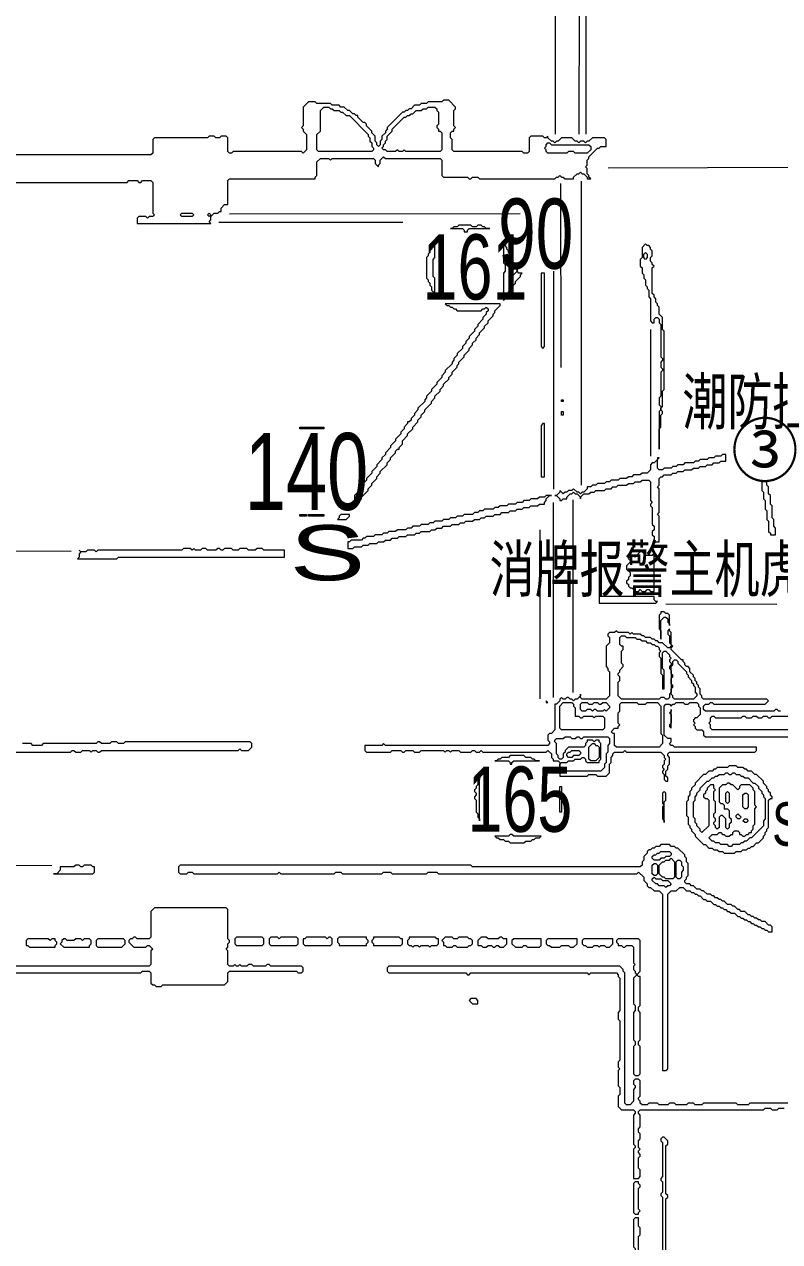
# Model space of a CAD drawing. Extents: x 25 to 4929, y 26 to 3478.
# Drawn here: x 2657 to 3098, y 2004 to 2715 of the extents above; entities that cross this region are included whole.
import ezdxf

# ---------------------------------------------------------------- set-up
doc = ezdxf.new("R2010")
doc.units = 0
for name, color, linetype, lineweight in [('OCR_TEXT', 6, 'Continuous', 0), ('TRACE_CURVE', 6, 'Continuous', 0), ('TRACE_STRAIGHT', 5, 'Continuous', 0), ('TRACE_TEXT_SYMBOL', 6, 'Continuous', 0)]:
    doc.layers.add(name, color=color, linetype=linetype, lineweight=lineweight)
doc.styles.add('wqy-unicode', font='wqy-unicode.lff')

msp = doc.modelspace()

# ---------------------------------------------------------------- linework, layer by layer
at = {"layer": 'TRACE_CURVE', "color": 6}
for points in [[(3034, 2362), (3033, 2361), (3033, 2359), (3034, 2358), (3034, 2354), (3035, 2353), (3035, 2352), (3034, 2351), (3033, 2351), (3030, 2354), (3028, 2354), (3027, 2355), (3026, 2355), (3025, 2356), (3024, 2356), (3023, 2357), (3020, 2357), (3019, 2358), (3018, 2358), (3017, 2359), (3013, 2359), (3012, 2360), (3011, 2359), (3010, 2360), (3004, 2360), (3003, 2361), (3002, 2360), (2999, 2360), (2998, 2359), (2998, 2358), (2999, 2357), (2999, 2354), (2997, 2352), (2997, 2340), (2998, 2339), (2998, 2338), (2999, 2337), (2999, 2323), (2997, 2321), (2983, 2321), (2982, 2322), (2982, 2324), (2982, 2323), (2980, 2321), (2979, 2321), (2978, 2320), (2977, 2321), (2976, 2321), (2975, 2322), (2974, 2322), (2973, 2321), (2972, 2321), (2971, 2322), (2970, 2321), (2970, 2320), (2968, 2318), (2967, 2318), (2967, 2303), (2965, 2301), (2964, 2301), (2963, 2300), (2963, 2297), (2964, 2296), (2964, 2295)], [(3099, 2314), (3098, 2314), (3097, 2315), (3096, 2315), (3095, 2314), (3055, 2314), (3054, 2315), (3054, 2317), (3055, 2318), (3057, 2318), (3058, 2319), (3059, 2319), (3060, 2318), (3090, 2318), (3092, 2320), (3091, 2321), (3054, 2321), (3053, 2322), (3053, 2323), (3052, 2324), (3052, 2327), (3051, 2328), (3051, 2329), (3050, 2330), (3050, 2331), (3049, 2332), (3049, 2333), (3048, 2334), (3048, 2335), (3046, 2337), (3046, 2339), (3045, 2340), (3044, 2340), (3043, 2341), (3043, 2342), (3042, 2343), (3042, 2344), (3041, 2344), (3035, 2350), (3035, 2351), (3036, 2352), (3035, 2353), (3035, 2360), (3034, 2361), (3034, 2362)], [(3005, 2357), (3006, 2358), (3008, 2358), (3009, 2357), (3014, 2357), (3015, 2356), (3017, 2356), (3018, 2355), (3020, 2355), (3021, 2354), (3023, 2354), (3024, 2353), (3025, 2353), (3026, 2352), (3027, 2352), (3028, 2351), (3028, 2350), (3029, 2349), (3028, 2348), (3028, 2346), (3029, 2345), (3029, 2336), (3030, 2335), (3030, 2327), (3031, 2327), (3031, 2338), (3030, 2339), (3030, 2348), (3031, 2349), (3032, 2349), (3034, 2347), (3034, 2346), (3035, 2345), (3034, 2344), (3034, 2343), (3035, 2342), (3035, 2341), (3034, 2340), (3034, 2339), (3035, 2338), (3035, 2325), (3034, 2324), (3034, 2322), (3033, 2321), (3032, 2321), (3031, 2322), (3029, 2322), (3028, 2321), (3006, 2321), (3004, 2323), (3004, 2331), (3005, 2332), (3005, 2334), (3004, 2335), (3004, 2336), (3005, 2337), (3005, 2338), (3007, 2340), (3007, 2341), (3006, 2342), (3006, 2349), (3007, 2350), (3007, 2352), (3006, 2352)], [(3006, 2352), (3005, 2353), (3005, 2357)], [(3030, 2282), (3030, 2281), (3031, 2280), (3030, 2279), (3030, 2278), (3031, 2277), (3031, 2274), (3032, 2273), (3033, 2273), (3033, 2275), (3032, 2276), (3032, 2279), (3033, 2280), (3033, 2282), (3034, 2283), (3034, 2287), (3033, 2288), (3033, 2289), (3034, 2290), (3084, 2290), (3085, 2291), (3085, 2293), (3037, 2293), (3036, 2294), (3035, 2294), (3034, 2295), (3035, 2296), (3035, 2298), (3033, 2298), (3031, 2300), (3031, 2317), (3032, 2318), (3034, 2318), (3035, 2317), (3036, 2318), (3037, 2318), (3038, 2319), (3042, 2319), (3043, 2318), (3045, 2318), (3046, 2319), (3050, 2319), (3051, 2318), (3051, 2317), (3052, 2316), (3052, 2312), (3050, 2310), (3049, 2310), (3048, 2309), (3048, 2308), (3049, 2307), (3048, 2306), (3049, 2305), (3049, 2304), (3050, 2303), (3053, 2303), (3054, 2302), (3054, 2300), (3055, 2299), (3106, 2299)], [(3106, 2303), (3059, 2303), (3058, 2304), (3058, 2306), (3057, 2307), (3058, 2308), (3058, 2310), (3059, 2311), (3060, 2311), (3061, 2310), (3076, 2310), (3077, 2311), (3078, 2311), (3079, 2310), (3082, 2310), (3083, 2311), (3085, 2311), (3086, 2310), (3088, 2310), (3089, 2311), (3091, 2311), (3092, 2310), (3093, 2310), (3094, 2311), (3105, 2311)], [(2964, 2295), (2963, 2294), (2868, 2294), (2867, 2295), (2866, 2294), (2856, 2294), (2856, 2291), (2857, 2290), (2871, 2290), (2872, 2291), (2877, 2291), (2878, 2290), (2879, 2290), (2880, 2291), (2884, 2291), (2885, 2290), (2888, 2290), (2889, 2291), (2902, 2291), (2903, 2290), (2904, 2291), (2905, 2291), (2906, 2290), (2907, 2291), (2911, 2291), (2912, 2290), (2918, 2290), (2919, 2291), (2920, 2291), (2921, 2290), (2923, 2290), (2924, 2291), (2925, 2290), (2962, 2290), (2963, 2291), (2965, 2289), (2965, 2287), (2966, 2286), (2966, 2285), (2969, 2285), (2970, 2284), (2970, 2276), (2986, 2276), (2987, 2277), (2991, 2277), (2992, 2276), (2997, 2276), (2999, 2278), (2999, 2283), (3000, 2284), (3000, 2287), (3001, 2288), (3001, 2289), (3002, 2290), (3007, 2290), (3008, 2291), (3009, 2290), (3029, 2290), (3031, 2288), (3031, 2287), (3032, 2286), (3031, 2285), (3031, 2283), (3030, 2282)], [(3125, 2085), (3081, 2085), (3080, 2084), (3074, 2084), (3073, 2085), (3054, 2085), (3053, 2084), (3049, 2084), (3048, 2085), (3045, 2085), (3044, 2084), (3038, 2084), (3037, 2085), (3034, 2085), (3033, 2084), (3028, 2084), (3027, 2085), (3022, 2085), (3021, 2084), (3018, 2084), (3017, 2085), (3017, 2086), (3016, 2087), (3016, 2088), (3017, 2089), (3017, 2098), (3016, 2099), (3014, 2099), (3013, 2098), (3013, 2096), (3014, 2095), (3014, 2094), (3013, 2093), (3013, 2086), (3011, 2084), (3009, 2084), (3008, 2085), (3008, 2161), (3007, 2162), (3007, 2163), (3005, 2165), (2870, 2165), (2869, 2164), (2869, 2162), (2870, 2161), (2915, 2161), (2916, 2160)], [(2916, 2160), (2917, 2160), (2918, 2161), (2986, 2161), (2987, 2160), (2988, 2161), (3003, 2161), (3004, 2160), (3004, 2159), (3005, 2158), (3005, 2139), (3004, 2138), (3004, 2134), (3005, 2133), (3005, 2110), (3004, 2109), (3004, 2106), (3005, 2105), (3004, 2104), (3004, 2095), (3005, 2094), (3005, 2090), (3004, 2089), (3004, 2083), (3006, 2081), (3013, 2081), (3014, 2080), (3014, 2079), (3013, 2078), (3013, 2061), (3014, 2060), (3014, 2059), (3013, 2058), (3013, 2041), (3016, 2041), (3017, 2042), (3017, 2046), (3016, 2047), (3016, 2053), (3017, 2054), (3017, 2055), (3016, 2056), (3016, 2057), (3017, 2058), (3016, 2059), (3016, 2063), (3017, 2064), (3017, 2067), (3016, 2068), (3016, 2070), (3017, 2071), (3017, 2078), (3016, 2079), (3016, 2080), (3017, 2081), (3089, 2081), (3090, 2082), (3093, 2082), (3094, 2081), (3097, 2081), (3098, 2082), (3101, 2082)]]:
    msp.add_lwpolyline(points, dxfattribs=at)
for points in [[(3036, 2343), (3037, 2344), (3038, 2344), (3039, 2343), (3039, 2342), (3044, 2337), (3044, 2336), (3045, 2335), (3045, 2334), (3047, 2332), (3047, 2331), (3048, 2330), (3048, 2329), (3049, 2328), (3049, 2325), (3050, 2324), (3050, 2323), (3048, 2321), (3037, 2321), (3036, 2322), (3036, 2323), (3035, 2324), (3035, 2327), (3036, 2328), (3036, 2329), (3035, 2330), (3035, 2333), (3036, 2334), (3036, 2335), (3035, 2336), (3035, 2340), (3036, 2341)], [(2972, 2319), (2977, 2319), (2978, 2318), (2978, 2317), (2979, 2316), (2979, 2311), (2981, 2311), (2982, 2310), (2983, 2310), (2984, 2311), (2989, 2311), (2990, 2310), (2991, 2311), (2995, 2311), (2996, 2310), (2996, 2304), (2995, 2303), (2971, 2303), (2970, 2304), (2970, 2317)], [(2982, 2318), (2983, 2319), (2986, 2319), (2987, 2318), (2989, 2318), (2990, 2319), (2992, 2319), (2993, 2318), (2994, 2318), (2995, 2319), (2997, 2319), (2999, 2317), (2999, 2316), (2997, 2314), (2996, 2315), (2995, 2314), (2992, 2314), (2991, 2315), (2990, 2315), (2989, 2314), (2988, 2315), (2986, 2315), (2985, 2314), (2983, 2314), (2982, 2315)], [(3005, 2318), (3006, 2319), (3015, 2319), (3016, 2318), (3020, 2318), (3021, 2319), (3027, 2319), (3029, 2317), (3029, 2301), (3030, 2300), (3030, 2295), (3028, 2293), (3003, 2293), (3002, 2294), (3002, 2301), (3001, 2301), (3000, 2302), (3002, 2304), (3004, 2304), (3004, 2305), (3005, 2306), (3004, 2307), (3004, 2313), (3005, 2314)], [(2972, 2298), (2973, 2299), (2976, 2299), (2977, 2298), (2979, 2298), (2980, 2299), (2981, 2299), (2982, 2298), (2983, 2298), (2984, 2299), (2998, 2299), (2999, 2298), (2999, 2295), (2998, 2294), (2998, 2290), (2997, 2289), (2997, 2284), (2996, 2283), (2996, 2281), (2994, 2279), (2972, 2279), (2970, 2281), (2970, 2283), (2971, 2284), (2974, 2284), (2975, 2285), (2978, 2285), (2979, 2286), (2982, 2286), (2983, 2287), (2984, 2287), (2985, 2286), (2985, 2285), (2986, 2284), (2993, 2284), (2993, 2285), (2994, 2286), (2994, 2295), (2993, 2296), (2993, 2297), (2991, 2297), (2990, 2296), (2989, 2297), (2986, 2297), (2986, 2296), (2985, 2295), (2985, 2294), (2984, 2293), (2975, 2293), (2973, 2291), (2973, 2290), (2972, 2289), (2972, 2287), (2971, 2286), (2970, 2286), (2969, 2287), (2969, 2288), (2968, 2289), (2968, 2295), (2967, 2296), (2967, 2297), (2968, 2298)], [(2976, 2290), (2977, 2291), (2981, 2291), (2982, 2290), (2982, 2289), (2981, 2288), (2978, 2288), (2977, 2287), (2975, 2287), (2974, 2288), (2974, 2289), (2975, 2290)], [(2989, 2295), (2990, 2295), (2991, 2294), (2992, 2294), (2993, 2293), (2993, 2287), (2991, 2285), (2988, 2285), (2987, 2286), (2987, 2293)]]:
    msp.add_lwpolyline(points, close=True, dxfattribs=at)
at = {"layer": 'TRACE_STRAIGHT', "color": 5}
for p, q in [((2967.34, 2651.12), (2967.45, 2789.88)), ((2981.35, 2651.13), (2981.45, 2793.63)), ((2985.44, 2651.12), (2985.44, 2741.12)), ((2998.15, 2631.56), (3171.9, 2632.14)), ((2970.35, 2622.38), (2970.64, 2514.87)), ((2982.36, 2623.63), (2982.37, 2446.12)), ((2776.87, 2604.61), (2946.87, 2604.71)), ((2770.62, 2599.66), (2878.13, 2599.77)), ((2966.4, 2443.62), (2966.46, 2571.13)), ((3023, 2537), (3023, 2463)), ((2966, 2436), (2966, 2322)), ((2977.6, 2437.38), (2977.61, 2324.87)), ((2958.26, 2419.88), (2958.32, 2321.12)), ((2584.35, 2408.26), (2684.39, 2407.4)), ((3031.87, 2376.64), (3096.88, 2376.6)), ((2614.37, 2224.01), (2673.13, 2223.84))]:
    msp.add_line(p, q, dxfattribs=at)
at = {"layer": 'TRACE_TEXT_SYMBOL', "color": 6}
for points in [[(2902, 2671), (2901, 2670), (2893, 2670), (2892, 2669), (2889, 2669), (2888, 2668), (2885, 2668), (2883, 2666), (2882, 2666), (2881, 2665), (2880, 2665), (2879, 2664), (2878, 2664), (2869, 2655), (2869, 2654), (2868, 2653), (2868, 2652), (2866, 2650), (2866, 2648), (2865, 2647), (2865, 2645), (2864, 2644), (2863, 2645), (2863, 2646), (2862, 2647), (2862, 2650), (2860, 2652), (2860, 2653), (2857, 2656), (2857, 2657), (2856, 2658), (2855, 2658), (2852, 2661), (2852, 2662), (2851, 2662), (2850, 2663), (2849, 2663), (2847, 2665), (2846, 2665), (2844, 2667), (2842, 2667), (2841, 2668), (2837, 2668), (2836, 2669), (2828, 2669), (2827, 2670), (2823, 2670), (2820, 2667), (2820, 2656), (2819, 2655), (2820, 2654), (2820, 2653), (2822, 2651), (2822, 2642), (2820, 2640), (2819, 2641), (2779, 2641), (2778, 2640), (2777, 2640), (2776, 2641), (2776, 2649), (2775, 2650), (2772, 2650), (2771, 2649)], [(2989, 2649), (2987, 2647), (2986, 2647), (2985, 2646), (2984, 2647), (2982, 2647), (2981, 2646), (2980, 2647), (2979, 2647), (2977, 2649), (2971, 2649), (2969, 2647), (2968, 2647), (2967, 2646), (2966, 2647), (2965, 2647), (2963, 2649), (2963, 2650), (2962, 2649), (2961, 2649), (2960, 2650), (2953, 2650), (2952, 2649), (2952, 2641), (2951, 2640), (2949, 2640), (2948, 2641), (2908, 2641), (2907, 2642), (2907, 2648), (2906, 2649), (2906, 2652), (2907, 2653), (2908, 2653), (2908, 2654), (2909, 2655), (2908, 2656), (2908, 2665), (2909, 2666), (2909, 2667), (2905, 2671), (2902, 2671)], [(2771, 2649), (2769, 2649), (2768, 2650), (2765, 2650), (2764, 2649), (2733, 2649), (2732, 2648), (2732, 2640), (2731, 2639), (2610, 2639)], [(2774, 2610), (2776, 2610), (2776, 2624), (2777, 2625), (2827, 2625), (2827, 2626), (2828, 2627), (2828, 2635), (2830, 2637), (2835, 2637), (2836, 2636), (2837, 2637), (2861, 2637), (2862, 2636), (2862, 2634), (2864, 2632), (2864, 2633), (2865, 2634), (2865, 2636), (2867, 2638), (2868, 2637), (2900, 2637), (2901, 2636), (2901, 2627), (2902, 2626), (2916, 2626), (2917, 2625), (2918, 2625), (2919, 2626), (2922, 2626), (2923, 2625), (2967, 2625), (2968, 2626), (2969, 2626), (2970, 2627), (2971, 2626), (2972, 2626), (2973, 2625), (2978, 2625), (2978, 2626), (2980, 2628), (2981, 2628), (2982, 2629), (2983, 2628), (2984, 2628), (2986, 2626), (2986, 2625), (2988, 2625), (2987, 2626), (2987, 2627), (2986, 2628), (2986, 2631), (2985, 2632), (2986, 2633), (2986, 2636), (2987, 2637), (2987, 2638), (2992, 2643), (2993, 2643), (2994, 2644), (2997, 2644), (2997, 2648), (2996, 2649), (2989, 2649)], [(2618, 2623), (2717, 2623), (2718, 2624), (2723, 2624), (2724, 2623), (2725, 2623), (2726, 2624), (2731, 2624), (2732, 2623), (2732, 2605), (2733, 2604), (2732, 2603), (2730, 2603), (2729, 2602), (2728, 2603), (2724, 2603), (2723, 2602), (2723, 2599), (2766, 2599), (2765, 2600), (2766, 2601), (2766, 2603), (2768, 2605), (2770, 2605), (2771, 2606), (2772, 2606), (2772, 2608), (2774, 2610)], [(3020, 2587), (3018, 2585), (3018, 2579), (3017, 2578), (3017, 2574), (3018, 2573), (3018, 2570), (3019, 2569), (3019, 2567), (3020, 2566), (3020, 2563), (3021, 2562), (3021, 2561), (3022, 2560), (3022, 2556), (3023, 2555), (3023, 2542), (3024, 2541), (3025, 2541), (3025, 2543), (3026, 2544), (3027, 2544), (3028, 2543), (3028, 2541), (3029, 2540), (3029, 2521), (3030, 2520), (3030, 2519), (3029, 2518), (3029, 2515), (3030, 2514), (3030, 2513), (3029, 2512), (3029, 2498), (3028, 2497), (3028, 2493), (3029, 2492), (3029, 2490), (3028, 2489), (3028, 2467), (3028, 2479), (3029, 2480), (3029, 2487), (3030, 2488), (3030, 2489), (3029, 2490), (3029, 2491), (3030, 2492), (3030, 2501), (3031, 2502), (3031, 2536), (3030, 2537), (3030, 2544), (3028, 2546), (3028, 2550), (3027, 2551), (3027, 2552), (3026, 2553), (3026, 2555), (3025, 2556), (3025, 2557), (3024, 2558), (3024, 2573), (3025, 2574)], [(3025, 2574), (3024, 2575), (3024, 2576), (3023, 2577), (3023, 2579), (3024, 2580), (3024, 2583), (3023, 2584), (3023, 2585), (3022, 2586), (3021, 2586), (3020, 2587)], [(2903, 2552), (2904, 2551), (2905, 2551), (2906, 2550), (2907, 2550), (2908, 2549), (2909, 2549), (2910, 2548), (2924, 2548), (2925, 2549), (2926, 2549), (2927, 2550), (2928, 2549), (2928, 2548), (2927, 2547), (2927, 2546), (2925, 2544), (2925, 2543), (2922, 2540), (2922, 2539), (2920, 2537), (2920, 2536), (2917, 2533), (2917, 2532), (2915, 2530), (2915, 2529), (2913, 2527), (2913, 2526), (2910, 2523), (2910, 2522), (2908, 2520), (2908, 2519), (2907, 2518), (2907, 2517), (2903, 2513), (2903, 2512), (2901, 2510), (2901, 2509), (2898, 2506), (2898, 2505), (2895, 2502), (2895, 2501), (2892, 2498), (2892, 2497), (2891, 2496), (2891, 2495), (2887, 2491), (2887, 2490), (2885, 2488), (2885, 2487), (2883, 2485), (2883, 2484), (2882, 2483), (2881, 2483), (2881, 2482), (2879, 2480), (2879, 2479), (2877, 2477), (2877, 2476), (2874, 2473), (2874, 2472), (2871, 2469), (2871, 2468), (2868, 2465)], [(2911, 2517), (2911, 2518), (2914, 2521), (2914, 2522), (2917, 2525), (2917, 2526), (2919, 2528), (2919, 2529), (2921, 2531), (2921, 2532), (2923, 2534), (2923, 2535), (2926, 2538), (2926, 2539), (2928, 2541), (2928, 2542), (2931, 2545), (2931, 2546), (2932, 2547), (2932, 2548), (2935, 2551), (2935, 2552), (2903, 2552)], [(2868, 2465), (2868, 2464), (2866, 2462), (2866, 2461), (2863, 2458), (2863, 2457), (2860, 2454), (2860, 2453), (2857, 2450), (2857, 2449), (2855, 2447), (2855, 2446), (2853, 2444), (2853, 2443), (2850, 2440), (2850, 2433), (2851, 2434), (2851, 2435), (2854, 2438), (2854, 2439), (2858, 2443), (2858, 2444), (2860, 2446), (2860, 2447), (2863, 2450), (2863, 2451), (2865, 2453), (2865, 2454), (2869, 2458), (2869, 2459), (2871, 2461), (2871, 2462), (2874, 2465), (2874, 2466), (2875, 2467), (2876, 2467), (2876, 2468), (2878, 2470), (2878, 2472), (2881, 2475), (2881, 2476), (2884, 2479), (2884, 2480), (2887, 2483), (2887, 2484), (2889, 2486), (2889, 2487), (2891, 2489), (2891, 2490), (2895, 2494), (2895, 2495), (2897, 2497), (2897, 2498), (2900, 2501), (2900, 2502), (2902, 2504), (2902, 2505), (2905, 2508), (2905, 2509), (2907, 2511), (2907, 2512), (2910, 2515), (2910, 2516), (2911, 2517)], [(3065, 2464), (3064, 2463), (3061, 2463), (3060, 2462), (3057, 2462), (3056, 2461), (3052, 2461), (3051, 2460), (3049, 2460), (3048, 2459), (3043, 2459), (3042, 2458), (3039, 2458), (3038, 2457), (3036, 2457), (3035, 2456), (3031, 2456), (3030, 2455), (3028, 2455), (3027, 2456), (3027, 2461), (3028, 2462), (3027, 2462), (3027, 2461), (3025, 2459), (3024, 2459), (3023, 2458), (3023, 2455), (3021, 2453), (3018, 2453), (3017, 2452), (3013, 2452), (3012, 2451), (3010, 2451), (3009, 2450), (3005, 2450), (3004, 2449), (3000, 2449), (2999, 2448), (2997, 2448), (2996, 2447), (2992, 2447), (2991, 2446), (2989, 2446), (2988, 2445), (2986, 2445), (2986, 2444), (2984, 2442), (2983, 2442), (2982, 2441), (2981, 2442), (2980, 2442), (2978, 2444), (2977, 2443), (2975, 2443), (2974, 2442), (2973, 2442), (2972, 2441), (2970, 2443), (2970, 2442), (2968, 2440), (2967, 2440), (2968, 2440), (2970, 2438)], [(3047, 2455), (3048, 2456), (3051, 2456), (3052, 2457), (3055, 2457), (3056, 2458), (3059, 2458), (3060, 2459), (3063, 2459), (3064, 2460), (3067, 2460), (3067, 2464), (3065, 2464)], [(2970, 2438), (2970, 2437), (2971, 2437), (2972, 2438), (2974, 2438), (2974, 2439), (2976, 2441), (2977, 2441), (2978, 2442), (2979, 2441), (2980, 2441), (2982, 2439), (2982, 2438), (2982, 2439), (2984, 2441), (2987, 2441), (2988, 2442), (2990, 2442), (2991, 2443), (2996, 2443), (2997, 2444), (3000, 2444), (3001, 2445), (3003, 2445), (3004, 2446), (3009, 2446), (3010, 2447), (3013, 2447), (3014, 2448), (3017, 2448), (3018, 2449), (3022, 2449), (3023, 2448), (3023, 2437), (3024, 2436), (3023, 2435), (3023, 2434), (3024, 2433), (3024, 2423), (3025, 2422), (3025, 2420), (3024, 2419), (3024, 2417), (3025, 2416), (3025, 2412), (3026, 2413), (3028, 2413), (3028, 2428), (3027, 2429), (3028, 2430), (3028, 2444), (3027, 2445), (3028, 2446), (3028, 2450), (3029, 2451), (3030, 2451), (3031, 2452), (3035, 2452), (3036, 2453), (3038, 2453), (3039, 2454), (3042, 2454), (3043, 2455), (3047, 2455)], [(2962, 2440), (2961, 2439), (2958, 2439), (2957, 2438), (2953, 2438), (2952, 2437), (2949, 2437), (2948, 2436), (2945, 2436), (2944, 2435), (2940, 2435), (2939, 2434), (2935, 2434), (2934, 2433), (2932, 2433), (2931, 2432), (2926, 2432), (2925, 2431), (2923, 2431), (2922, 2430), (2920, 2430), (2919, 2429), (2914, 2429), (2913, 2428), (2910, 2428), (2909, 2427), (2906, 2427), (2905, 2426), (2902, 2426), (2901, 2425), (2897, 2425), (2896, 2424), (2894, 2424), (2893, 2423), (2889, 2423), (2888, 2422), (2884, 2422), (2883, 2421), (2881, 2421), (2880, 2420), (2875, 2420), (2874, 2419), (2870, 2419), (2869, 2418), (2867, 2418), (2866, 2417), (2862, 2417), (2861, 2416), (2857, 2416), (2856, 2415), (2855, 2415), (2854, 2414), (2848, 2414), (2847, 2413), (2846, 2413), (2846, 2409), (2849, 2409), (2850, 2410), (2854, 2410), (2855, 2411), (2858, 2411), (2859, 2412), (2863, 2412), (2864, 2413)], [(2864, 2413), (2867, 2413), (2868, 2414), (2871, 2414), (2872, 2415), (2875, 2415), (2876, 2416), (2880, 2416), (2881, 2417), (2885, 2417), (2886, 2418), (2888, 2418), (2889, 2419), (2894, 2419), (2895, 2420), (2897, 2420), (2898, 2421), (2901, 2421), (2902, 2422), (2906, 2422), (2907, 2423), (2911, 2423), (2912, 2424), (2914, 2424), (2915, 2425), (2919, 2425), (2920, 2426), (2923, 2426), (2924, 2427), (2926, 2427), (2927, 2428), (2931, 2428), (2932, 2429), (2935, 2429), (2936, 2430), (2940, 2430), (2941, 2431), (2944, 2431), (2945, 2432), (2948, 2432), (2949, 2433), (2952, 2433), (2953, 2434), (2957, 2434), (2958, 2435), (2961, 2435), (2961, 2436), (2962, 2437), (2962, 2438), (2964, 2440), (2965, 2440), (2962, 2440)], [(2645, 2290), (2684, 2290), (2685, 2291), (2686, 2291), (2687, 2290), (2690, 2290), (2691, 2291), (2695, 2291), (2696, 2290), (2697, 2291), (2699, 2291), (2700, 2290), (2701, 2290), (2702, 2291), (2782, 2291), (2783, 2292), (2784, 2291), (2788, 2291), (2790, 2293), (2790, 2295), (2789, 2296), (2716, 2296), (2715, 2295), (2712, 2295), (2711, 2296), (2708, 2296), (2707, 2295), (2702, 2295), (2701, 2296), (2700, 2296), (2699, 2295)], [(2699, 2295), (2668, 2295), (2667, 2294), (2662, 2294), (2661, 2295), (2656, 2295)], [(3069, 2282), (3068, 2281), (3062, 2281), (3061, 2280), (3060, 2280), (3059, 2279), (3057, 2279), (3055, 2277), (3054, 2277), (3049, 2272), (3049, 2271), (3047, 2269), (3047, 2268), (3046, 2267), (3046, 2265), (3045, 2264), (3045, 2262), (3044, 2261), (3044, 2253), (3045, 2252), (3045, 2248), (3046, 2247), (3046, 2246), (3047, 2245), (3047, 2244), (3049, 2242), (3049, 2241), (3054, 2236), (3055, 2236), (3057, 2234), (3059, 2234), (3060, 2233), (3062, 2233), (3063, 2232), (3065, 2232), (3066, 2231), (3072, 2231), (3073, 2232), (3076, 2232), (3077, 2233), (3079, 2233), (3080, 2234), (3081, 2234), (3082, 2235), (3083, 2235), (3085, 2237), (3086, 2237), (3089, 2240), (3089, 2241), (3090, 2242), (3090, 2243), (3091, 2244), (3091, 2245), (3092, 2246), (3092, 2262), (3093, 2263), (3094, 2263), (3094, 2264), (3093, 2265), (3093, 2266), (3092, 2267), (3092, 2268), (3091, 2269), (3091, 2270)], [(3054, 2265), (3054, 2264), (3055, 2263), (3056, 2263), (3057, 2262), (3057, 2247), (3053, 2243), (3052, 2244), (3052, 2245), (3050, 2247), (3050, 2248), (3049, 2249), (3049, 2251), (3048, 2252), (3048, 2261), (3049, 2262), (3049, 2264), (3050, 2265), (3050, 2266), (3052, 2268), (3052, 2269), (3056, 2273), (3057, 2273), (3059, 2275), (3060, 2275), (3061, 2276), (3062, 2276), (3063, 2277), (3066, 2277)], [(3066, 2277), (3067, 2278), (3068, 2278), (3069, 2277), (3070, 2277), (3071, 2278), (3072, 2278), (3073, 2277), (3075, 2277), (3076, 2276), (3077, 2276), (3078, 2275), (3080, 2275), (3083, 2272), (3084, 2272), (3086, 2270), (3086, 2269), (3088, 2267), (3088, 2266), (3089, 2265), (3089, 2264), (3090, 2263), (3090, 2251), (3089, 2250), (3089, 2247), (3082, 2240), (3081, 2240), (3079, 2238), (3078, 2238), (3077, 2237), (3076, 2237), (3075, 2236), (3071, 2236), (3070, 2235), (3069, 2235), (3068, 2236), (3064, 2236), (3063, 2237), (3061, 2237), (3060, 2238), (3059, 2238), (3057, 2240), (3059, 2242), (3062, 2242), (3063, 2243), (3064, 2243), (3065, 2242), (3066, 2242), (3067, 2241), (3069, 2241), (3070, 2242), (3071, 2242), (3071, 2243), (3072, 2244), (3074, 2244), (3075, 2243), (3075, 2242), (3076, 2242), (3077, 2241), (3078, 2241), (3079, 2242), (3080, 2242), (3081, 2243), (3082, 2243)], [(3091, 2270), (3089, 2272), (3089, 2273), (3085, 2277), (3084, 2277), (3082, 2279), (3080, 2279), (3079, 2280), (3078, 2280), (3077, 2281), (3074, 2281), (3073, 2282), (3069, 2282)], [(3082, 2243), (3082, 2244), (3083, 2245), (3083, 2247), (3084, 2248), (3084, 2257), (3085, 2258), (3084, 2259), (3084, 2267), (3083, 2268), (3083, 2269), (3081, 2271), (3076, 2271), (3075, 2270), (3075, 2269), (3074, 2268), (3071, 2271), (3070, 2271), (3069, 2272), (3068, 2272), (3067, 2271), (3065, 2271), (3063, 2269), (3063, 2261), (3064, 2260), (3065, 2260), (3066, 2259), (3066, 2257), (3068, 2257), (3069, 2256), (3069, 2252), (3070, 2251), (3070, 2249), (3069, 2248), (3069, 2246), (3068, 2245), (3067, 2246), (3067, 2251), (3065, 2253), (3064, 2253), (3063, 2252), (3063, 2246), (3062, 2245), (3061, 2246), (3061, 2247), (3060, 2248), (3060, 2249), (3061, 2250), (3061, 2251), (3060, 2252), (3060, 2254), (3061, 2255), (3061, 2261), (3060, 2262), (3060, 2267), (3061, 2268), (3060, 2269), (3060, 2271), (3058, 2271), (3056, 2269), (3056, 2268), (3055, 2267), (3055, 2266), (3054, 2265)], [(3029, 2236), (3028, 2235), (3026, 2235), (3025, 2234), (3024, 2234), (3023, 2233), (3022, 2233), (3021, 2232), (3021, 2231), (3019, 2229), (3019, 2227), (3018, 2226), (3018, 2224), (3017, 2223), (2919, 2223), (2918, 2224), (2748, 2224), (2747, 2223), (2747, 2220), (2748, 2219), (2752, 2219), (2753, 2220), (2755, 2220), (2756, 2219), (2805, 2219), (2806, 2220), (2807, 2219), (2838, 2219), (2839, 2220), (2842, 2220), (2843, 2219), (2866, 2219), (2867, 2220), (2871, 2220), (2872, 2219), (2892, 2219), (2893, 2220), (2898, 2220), (2899, 2219), (3015, 2219), (3016, 2220), (3019, 2217), (3019, 2215), (3021, 2213), (3021, 2212), (3022, 2211), (3023, 2211), (3025, 2209), (3028, 2209), (3030, 2207), (3030, 2104), (3032, 2104), (3033, 2105), (3033, 2207), (3035, 2209), (3038, 2209), (3040, 2211), (3042, 2211), (3044, 2209), (3046, 2209), (3047, 2208), (3048, 2208), (3049, 2207), (3050, 2207)], [(3063, 2204), (3062, 2205), (3061, 2205), (3060, 2206), (3059, 2206), (3058, 2207), (3056, 2207), (3054, 2209), (3053, 2209), (3052, 2210), (3050, 2210), (3048, 2212), (3047, 2212), (3046, 2213), (3044, 2213), (3043, 2214), (3043, 2215), (3044, 2216), (3044, 2217), (3045, 2218), (3045, 2225), (3044, 2226), (3044, 2228), (3043, 2229), (3043, 2230), (3039, 2234), (3038, 2234), (3037, 2235), (3035, 2235), (3034, 2236), (3029, 2236)], [(3050, 2207), (3051, 2206), (3052, 2206), (3054, 2204), (3055, 2204), (3056, 2203), (3058, 2203), (3060, 2201), (3061, 2201), (3062, 2200), (3063, 2200), (3064, 2199), (3065, 2199), (3066, 2198), (3067, 2198), (3068, 2197), (3069, 2197), (3070, 2196), (3072, 2196), (3074, 2194), (3075, 2194), (3076, 2193), (3077, 2193), (3078, 2192), (3079, 2192), (3080, 2191), (3081, 2191), (3082, 2190), (3083, 2190), (3084, 2189), (3085, 2189), (3086, 2188), (3087, 2188), (3088, 2187), (3089, 2187), (3090, 2186), (3091, 2186), (3092, 2185), (3094, 2185), (3094, 2188), (3093, 2189), (3092, 2189), (3090, 2191), (3088, 2191), (3087, 2192), (3086, 2192), (3085, 2193), (3084, 2193), (3083, 2194), (3082, 2194), (3081, 2195), (3080, 2195), (3078, 2197), (3076, 2197), (3075, 2198), (3074, 2198), (3072, 2200), (3071, 2200), (3070, 2201), (3068, 2201), (3066, 2203), (3065, 2203), (3064, 2204), (3063, 2204)], [(2733, 2199), (2731, 2197), (2731, 2182), (2730, 2181), (2723, 2181), (2722, 2182), (2721, 2182), (2720, 2181), (2719, 2181), (2718, 2180), (2718, 2179), (2721, 2176), (2728, 2176), (2729, 2177), (2730, 2177), (2732, 2175), (2731, 2174), (2731, 2166), (2730, 2165), (2619, 2165)], [(2731, 2161), (2731, 2155), (2732, 2154), (2733, 2154), (2734, 2153), (2737, 2153), (2738, 2154), (2774, 2154), (2776, 2156), (2776, 2161), (2777, 2162), (2816, 2162), (2817, 2161), (2819, 2161), (2820, 2162), (2820, 2164), (2819, 2165), (2801, 2165), (2800, 2166), (2799, 2166), (2798, 2165), (2791, 2165), (2790, 2166), (2788, 2166), (2787, 2165), (2784, 2165), (2783, 2166), (2782, 2165), (2781, 2165), (2780, 2166), (2779, 2165), (2777, 2165), (2776, 2166), (2776, 2174), (2775, 2175), (2776, 2176), (2776, 2178), (2777, 2179), (2777, 2180), (2776, 2181), (2776, 2198), (2775, 2199), (2733, 2199)], [(2574, 2161), (2725, 2161), (2726, 2162), (2730, 2162), (2731, 2161)]]:
    msp.add_lwpolyline(points, dxfattribs=at)
for points in [[(2832, 2667), (2835, 2667), (2836, 2666), (2837, 2666), (2838, 2665), (2841, 2665), (2842, 2664), (2843, 2664), (2845, 2662), (2847, 2662), (2858, 2651), (2858, 2650), (2859, 2649), (2859, 2647), (2860, 2646), (2860, 2644), (2861, 2643), (2861, 2642), (2860, 2641), (2829, 2641), (2828, 2642), (2828, 2651), (2830, 2653), (2830, 2665)], [(2892, 2666), (2893, 2667), (2897, 2667), (2898, 2666), (2898, 2665), (2899, 2664), (2899, 2657), (2898, 2656), (2898, 2655), (2899, 2654), (2899, 2653), (2900, 2653), (2901, 2652), (2901, 2642), (2900, 2641), (2880, 2641), (2879, 2642), (2878, 2641), (2876, 2641), (2875, 2642), (2874, 2641), (2869, 2641), (2868, 2642), (2867, 2642), (2866, 2643), (2867, 2644), (2867, 2645), (2868, 2646), (2868, 2647), (2869, 2648), (2869, 2650), (2872, 2653), (2872, 2654), (2879, 2661), (2880, 2661), (2881, 2662), (2882, 2662), (2883, 2663), (2884, 2663), (2886, 2665), (2889, 2665), (2890, 2666)], [(2962, 2645), (2963, 2646), (2964, 2646), (2965, 2645), (2987, 2645), (2988, 2644), (2988, 2642), (2986, 2640), (2979, 2640), (2978, 2641), (2975, 2641), (2974, 2640), (2963, 2640), (2962, 2641), (2962, 2642), (2961, 2643), (2962, 2644)], [(2748, 2604), (2749, 2605), (2755, 2605), (2756, 2604), (2755, 2603), (2749, 2603)], [(2764, 2604), (2765, 2605), (2766, 2604), (2765, 2603)], [(2911, 2598), (2910, 2597), (2908, 2597), (2907, 2596), (2906, 2596), (2913, 2596), (2914, 2595), (2914, 2594), (2916, 2594), (2916, 2595), (2917, 2596), (2929, 2596), (2927, 2596), (2926, 2597), (2925, 2597), (2924, 2598), (2922, 2598), (2921, 2597), (2919, 2597), (2918, 2598)], [(2897, 2588), (2896, 2587), (2896, 2586), (2895, 2585), (2895, 2584), (2894, 2583), (2894, 2582), (2893, 2581), (2893, 2580), (2892, 2579), (2892, 2567), (2893, 2566), (2893, 2565), (2894, 2564), (2894, 2563), (2895, 2562), (2895, 2560), (2897, 2558), (2897, 2567), (2896, 2568), (2896, 2578), (2897, 2579)], [(2937, 2589), (2937, 2576), (2938, 2575), (2938, 2571), (2937, 2570), (2937, 2554), (2938, 2555), (2938, 2556), (2940, 2558), (2940, 2559), (2942, 2561), (2942, 2562), (2944, 2564), (2944, 2565), (2947, 2568), (2947, 2569), (2948, 2570), (2946, 2570), (2945, 2571), (2945, 2572), (2945, 2571), (2942, 2568), (2941, 2569), (2941, 2581), (2940, 2582), (2940, 2583), (2939, 2584), (2939, 2585), (2938, 2586), (2938, 2588)], [(3019, 2581), (3020, 2582), (3021, 2581), (3021, 2579), (3020, 2578), (3019, 2579)], [(2959, 2570), (2959, 2527), (2960, 2526), (2961, 2527), (2961, 2570)], [(2971, 2496), (2972, 2496), (2972, 2495), (2971, 2495)], [(2971, 2489), (2972, 2489), (2972, 2487), (2971, 2487)], [(2818, 2480), (2832, 2480), (2832, 2479), (2818, 2479)], [(2960, 2482), (2959, 2481), (2959, 2451), (2961, 2451), (2961, 2482)], [(3088, 2448), (3088, 2443), (3089, 2442), (3089, 2438), (3090, 2437), (3090, 2432), (3091, 2431), (3091, 2426), (3092, 2425), (3092, 2419), (3093, 2418), (3093, 2417), (3096, 2417), (3096, 2421), (3095, 2422), (3095, 2426), (3094, 2427), (3094, 2434), (3093, 2435), (3093, 2440), (3092, 2441), (3092, 2445), (3091, 2446), (3091, 2448)], [(2818, 2429), (2822, 2429), (2822, 2428), (2818, 2428)], [(2823, 2429), (2832, 2429), (2832, 2428), (2823, 2428)], [(2842, 2429), (2841, 2428), (2841, 2427), (2840, 2426), (2845, 2426), (2847, 2428), (2847, 2429)], [(2750, 2409), (2749, 2408), (2700, 2408), (2699, 2407), (2698, 2408), (2694, 2408), (2693, 2407), (2690, 2407), (2689, 2408), (2690, 2407), (2689, 2406), (2689, 2404), (2688, 2403), (2711, 2403), (2712, 2404), (2809, 2404), (2809, 2408), (2797, 2408), (2796, 2409), (2793, 2409), (2792, 2408), (2788, 2408), (2787, 2409), (2783, 2409), (2782, 2408), (2779, 2408), (2778, 2409), (2774, 2409), (2773, 2408), (2772, 2408), (2771, 2409), (2770, 2409), (2769, 2408), (2764, 2408), (2763, 2409), (2761, 2409), (2760, 2408), (2757, 2408), (2756, 2409), (2755, 2408), (2754, 2409)], [(3017, 2407), (3014, 2404), (3013, 2405), (3011, 2405), (3011, 2404), (3010, 2403), (3011, 2402), (3011, 2401), (3009, 2399), (3009, 2397), (3011, 2395), (3011, 2393), (3010, 2392), (3010, 2391), (3009, 2390), (3009, 2389), (3010, 2388), (3010, 2387), (3011, 2386), (3012, 2386), (3014, 2384), (3016, 2384), (3017, 2385), (3018, 2384), (3020, 2384), (3021, 2385), (3022, 2385), (3023, 2384), (3025, 2384), (3025, 2406), (3024, 2405), (3020, 2405), (3018, 2407)], [(2993, 2381), (2993, 2377), (3026, 2377), (3027, 2378), (3026, 2378), (3025, 2379), (3025, 2381)], [(3029, 2372), (3029, 2371), (3028, 2370), (3028, 2362), (3029, 2361), (3029, 2356), (3029, 2367), (3031, 2369), (3032, 2369), (3033, 2368), (3033, 2366), (3034, 2365), (3034, 2364), (3034, 2370), (3033, 2371), (3032, 2371), (3031, 2372)], [(2962, 2320), (2962, 2319), (2963, 2319)], [(3035, 2315), (3035, 2314), (3034, 2313), (3035, 2312), (3035, 2307), (3034, 2306), (3034, 2305), (3035, 2304)], [(2941, 2288), (2940, 2287), (2936, 2287), (2935, 2286), (2934, 2286), (2933, 2285), (2932, 2285), (2940, 2285), (2941, 2284), (2941, 2283), (2942, 2283), (2942, 2284), (2943, 2285), (2958, 2285), (2956, 2285), (2955, 2286), (2954, 2286), (2953, 2287), (2950, 2287), (2949, 2288)], [(2923, 2275), (2923, 2274), (2922, 2273), (2922, 2271), (2921, 2270), (2921, 2269), (2920, 2268), (2920, 2267), (2921, 2266), (2921, 2265), (2920, 2264), (2920, 2263), (2921, 2262), (2921, 2255), (2922, 2254), (2922, 2252), (2923, 2251), (2923, 2250)], [(2970, 2270), (2971, 2270), (2971, 2255), (2970, 2255)], [(3031, 2267), (3030, 2266), (3030, 2260), (3031, 2259), (3030, 2258), (3030, 2251), (3031, 2250), (3031, 2249), (3031, 2261), (3032, 2262), (3032, 2266)], [(3067, 2266), (3068, 2267), (3069, 2266), (3069, 2261), (3068, 2260), (3067, 2261)], [(3077, 2265), (3078, 2266), (3079, 2266), (3080, 2265), (3080, 2258), (3079, 2257), (3078, 2257), (3077, 2258)], [(3073, 2253), (3074, 2254), (3076, 2252), (3075, 2251), (3074, 2251), (3073, 2252)], [(3077, 2250), (3078, 2251), (3079, 2251), (3080, 2250), (3079, 2249), (3078, 2249)], [(2941, 2242), (2940, 2241), (2932, 2241), (2933, 2240), (2934, 2240), (2935, 2239), (2937, 2239), (2938, 2238), (2940, 2238), (2941, 2237), (2949, 2237), (2950, 2238), (2953, 2238), (2954, 2239), (2955, 2239), (2956, 2240), (2958, 2240), (2959, 2241), (2943, 2241), (2942, 2242)], [(3028, 2231), (3029, 2232), (3034, 2232), (3035, 2231), (3035, 2230), (3034, 2229), (3032, 2229), (3031, 2228), (3029, 2228), (3028, 2227), (3025, 2227), (3024, 2228), (3024, 2229), (3025, 2230), (3026, 2230), (3027, 2231)], [(3034, 2227), (3035, 2228), (3037, 2226), (3037, 2217), (3036, 2216), (3032, 2216), (3031, 2217), (3030, 2217), (3028, 2219), (3028, 2224), (3030, 2226), (3031, 2226), (3032, 2227)], [(3038, 2226), (3039, 2227), (3040, 2227), (3041, 2226), (3041, 2224), (3042, 2223), (3042, 2221), (3041, 2220), (3041, 2217), (3040, 2216), (3039, 2216), (3038, 2217)], [(2687, 2224), (2686, 2223), (2678, 2223), (2678, 2221), (2676, 2219), (2674, 2219), (2697, 2219), (2698, 2220), (2698, 2223), (2697, 2223), (2696, 2224), (2692, 2224), (2691, 2223), (2690, 2223), (2689, 2224)], [(3024, 2224), (3025, 2225), (3026, 2225), (3027, 2224), (3027, 2219), (3026, 2218), (3025, 2218), (3024, 2219)], [(3024, 2216), (3025, 2217), (3026, 2216), (3029, 2216), (3030, 2215), (3033, 2215), (3035, 2213), (3034, 2212), (3033, 2212), (3032, 2211), (3031, 2212), (3028, 2212), (3027, 2213), (3026, 2213), (3024, 2215)], [(2659, 2181), (2658, 2180), (2658, 2177), (2659, 2177), (2660, 2176), (2675, 2176), (2675, 2177), (2676, 2178), (2676, 2179), (2675, 2180), (2675, 2181), (2673, 2181), (2672, 2180), (2671, 2181)], [(2680, 2181), (2679, 2180), (2679, 2179), (2678, 2178), (2680, 2176), (2695, 2176), (2695, 2177), (2696, 2178), (2696, 2180), (2695, 2181), (2692, 2181), (2691, 2180), (2690, 2181), (2687, 2181), (2686, 2180), (2682, 2180), (2681, 2181)], [(2700, 2181), (2699, 2180), (2699, 2177), (2700, 2176), (2714, 2176), (2716, 2178), (2716, 2180), (2715, 2181)], [(2781, 2182), (2780, 2181), (2780, 2178), (2781, 2177), (2796, 2177), (2797, 2178), (2797, 2181), (2796, 2182)], [(2801, 2182), (2800, 2181), (2800, 2178), (2801, 2177), (2816, 2177), (2817, 2178), (2817, 2181), (2816, 2182), (2807, 2182), (2806, 2181), (2805, 2182)], [(2822, 2182), (2821, 2181), (2820, 2181), (2820, 2178), (2821, 2177), (2836, 2177), (2837, 2178), (2837, 2181), (2836, 2182), (2835, 2182), (2834, 2181), (2833, 2182)], [(2841, 2182), (2840, 2181), (2840, 2179), (2841, 2178), (2841, 2177), (2857, 2177), (2857, 2178), (2858, 2179), (2858, 2180), (2857, 2181), (2857, 2182)], [(2861, 2182), (2861, 2181), (2860, 2180), (2860, 2179), (2861, 2178), (2861, 2177), (2877, 2177), (2878, 2178), (2878, 2181), (2877, 2181), (2876, 2182)], [(2882, 2182), (2882, 2181), (2881, 2180), (2881, 2178), (2882, 2177), (2883, 2177), (2884, 2176), (2885, 2177), (2887, 2177), (2888, 2176), (2889, 2177), (2893, 2177), (2894, 2176), (2895, 2177), (2898, 2177), (2899, 2178), (2899, 2181), (2898, 2181), (2897, 2182)], [(2903, 2182), (2901, 2180), (2902, 2179), (2902, 2177), (2903, 2177), (2904, 2176), (2907, 2176), (2908, 2177), (2909, 2177), (2910, 2176), (2916, 2176), (2917, 2177), (2918, 2177), (2919, 2178), (2919, 2180), (2918, 2181), (2917, 2181), (2916, 2182), (2911, 2182), (2910, 2181), (2908, 2181), (2907, 2182)], [(2924, 2182), (2922, 2180), (2922, 2177), (2924, 2177), (2925, 2176), (2927, 2176), (2928, 2177), (2930, 2177), (2931, 2176), (2932, 2176), (2933, 2177), (2934, 2177), (2935, 2176), (2937, 2176), (2939, 2178), (2939, 2181), (2937, 2181), (2936, 2182), (2935, 2182), (2934, 2181), (2928, 2181), (2927, 2182)], [(2943, 2181), (2942, 2180), (2942, 2178), (2944, 2176), (2948, 2176), (2949, 2177), (2950, 2177), (2951, 2176), (2958, 2176), (2959, 2177), (2959, 2181)], [(2963, 2181), (2962, 2180), (2962, 2178), (2963, 2177), (2964, 2177), (2965, 2176), (2970, 2176), (2971, 2177), (2975, 2177), (2976, 2176), (2978, 2176), (2980, 2178), (2980, 2181)], [(2984, 2181), (2983, 2180), (2983, 2178), (2984, 2177), (2985, 2177), (2986, 2176), (2989, 2176), (2990, 2177), (2992, 2177), (2993, 2176), (2994, 2177), (2996, 2177), (2997, 2176), (2999, 2176), (3001, 2178), (3001, 2181)], [(3004, 2181), (3003, 2180), (3003, 2179), (3004, 2178), (3004, 2177), (3006, 2177), (3007, 2176), (3008, 2176), (3009, 2177), (3012, 2177), (3013, 2176), (3013, 2167), (3014, 2166), (3013, 2165), (3013, 2163), (3014, 2162), (3014, 2161), (3015, 2160), (3013, 2158), (3013, 2143), (3014, 2142), (3014, 2139), (3013, 2138), (3013, 2122), (3014, 2121), (3014, 2119), (3013, 2118), (3013, 2102), (3014, 2101), (3016, 2101), (3017, 2102), (3017, 2118), (3016, 2119), (3016, 2121), (3017, 2122), (3017, 2138), (3016, 2139), (3016, 2141), (3017, 2142), (3017, 2159), (3016, 2159), (3015, 2160), (3017, 2162), (3017, 2180), (3016, 2181)], [(2918, 2146), (2917, 2145), (2919, 2143), (2922, 2143), (2922, 2145), (2921, 2146)], [(3030, 2065), (3029, 2064), (3029, 2063), (3030, 2062), (3030, 2042), (3029, 2041), (3029, 2040), (3030, 2039), (3030, 2033), (3029, 2032), (3029, 2031), (3030, 2030), (3030, 1964), (3031, 1964), (3032, 1965), (3032, 2029), (3033, 2030), (3033, 2031), (3032, 2032), (3032, 2060), (3033, 2061), (3033, 2063), (3031, 2065)], [(3014, 2039), (3013, 2038), (3013, 2021), (3014, 2020), (3016, 2020), (3016, 2021), (3017, 2022), (3016, 2023), (3016, 2035), (3017, 2036), (3017, 2037), (3016, 2038), (3016, 2039)], [(3014, 2018), (3013, 2017), (3013, 2001), (3014, 2000), (3014, 1998), (3013, 1997), (3013, 1980), (3016, 1980), (3016, 2007), (3017, 2008), (3017, 2012), (3016, 2013), (3016, 2018)]]:
    msp.add_lwpolyline(points, close=True, dxfattribs=at)

# ---------------------------------------------------------------- texts
at = {"layer": 'OCR_TEXT', "color": 6, "style": 'wqy-unicode'}
for s, height, width, p in [('90', 40.998, 0.72, (2933.92, 2572.55)), ('161', 38.111, 0.72, (2889.77, 2554.51)), ('潮防控制室与安保监控宣', 26.7717, 0.72, (3041.57, 2481.51)), ('③', 30.12, 0.964804, (3070, 2451.31)), ('140', 44.902, 0.72, (2785.83, 2431.6)), ('S', 32.25, 1.539812, (2812, 2390.43)), ('消牌报警主机虎广据主机', 26.7717, 0.72, (2928.93, 2383.66)), ('165', 38.111, 0.72, (2916.01, 2243.51)), ('S', 25.41, 0.793966, (3094, 2235.34))]:
    msp.add_text(s, height=height, dxfattribs=dict(at, width=width)).set_placement(p)

doc.saveas('drawing.dxf')
